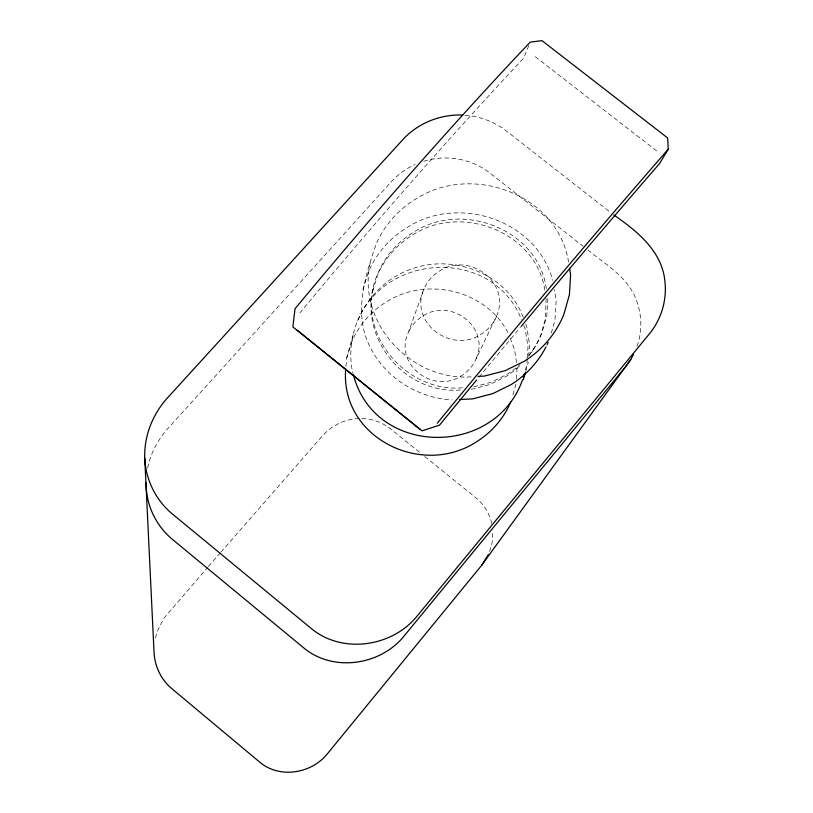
<?xml version="1.0" encoding="UTF-8"?>
<svg xmlns="http://www.w3.org/2000/svg" width="813" height="813" viewBox="0 0 813 813"><rect width="100%" height="100%" fill="white"/><g stroke="black" fill="none" stroke-linecap="round" stroke-linejoin="round"><path stroke-width="0.61" stroke-dasharray="4.07 3.05" d="M547.871 298.503L546.783 316.094L541.915 333.198A99.034 91.808 21.6 0 1 526.763 357.669M527.22 358.818L526.834 364.864L524.913 371.602M527.302 357.608L527.983 347.039L525.3 329.509L523.572 325.017M528.714 356.246L529.487 344.316L526.783 326.714L525.411 323.168M516.326 379.071L517.139 366.683M546.316 288.605C538.308 229.601 462.749 200.587 414.183 231.857A99.166 92.032 23.1 0 0 378.665 271.725C351.409 328.737 400.159 396.216 462.699 389.803M373.269 288.737C361.216 341.948 411.785 394.244 465.016 387.516M568.592 262.203C557.982 194.815 473.024 163.301 417.13 198.169A113.942 105.294 23.1 0 0 376.348 243.646C364.813 276.745 352.994 314.184 370.362 347.568C385.819 378.157 418.075 398.014 452.058 399.935M370.149 263.107C356.663 324.163 413.207 382.953 474.203 376.592M345.942 366.5L346.755 357.771L353.096 334.875M147.681 467.993C150.446 453.461 157.732 440.036 167.458 428.969L391.551 181.492C398.258 174.419 406.185 168.372 415.169 164.511M551.295 333.066L554.974 320.037L556.143 300.566L554.446 289.784M512.891 394.854L516.001 384.021M525.686 371.48L528.338 362.202M155.344 637.981L157.366 631.061L163.972 618.144L207.539 567.535M496.57 316.125C511.336 282.457 468.949 251.471 439.701 270.932A44.054 40.863 22.7 0 0 424.02 288.798L408.167 332.934C393.624 364.763 433.857 394.671 461.56 375.657A41.28 38.577 22.1 0 0 476.194 358.543L496.57 316.125A44.024 40.823 22 0 1 481.042 334.224C451.642 354.234 408.644 322.7 424.02 288.798M476.194 358.543C490.188 326.917 450.493 297.497 422.933 316.023A41.3 38.618 22.7 0 0 408.167 332.934M346.755 357.771L352.08 340.993A96.625 90.782 23.3 0 1 386.917 301.572C427.262 276.227 486.733 290.241 508.42 333.574M372.537 291.288L377.913 274.327A98.81 91.737 23.1 0 1 413.309 234.581C461.703 203.402 537.007 232.315 544.964 291.135M362.872 289.763L368.868 270.922A109.796 101.95 23.1 0 1 408.248 226.837C459.406 194.581 536.753 220.445 552.677 280.272M636.986 346.247C642.544 331.237 641.874 314.265 636.081 299.418C627.606 276.938 605.644 264.53 588.023 250.109M489.619 551.458L492.251 542.291L492.81 530.97M528.775 45.589L523.633 58.211L516.052 66.29A786.517 92.357 -51 0 0 318.178 290.932L299.936 312.853M532.129 351.379L533.44 349.051M357.801 320.413C386.968 251.624 493.267 248.178 521.407 319.418M208.372 566.58L220.018 553.226M220.851 552.281L322.385 435.941C331.653 425.463 345.271 418.766 359.316 418.563M423.654 161.309C445.92 154.185 471.459 158.637 489.914 173.027L583.063 246.217M473.684 386.825L490.544 382.456L507.19 374.265A99.034 91.808 21.6 0 0 519.924 364.61M471.377 389.356L489.375 384.681L505.971 376.51A98.678 91.513 21.6 0 0 520.432 365.24M361.836 418.471C372.181 418.776 382.364 422.364 390.474 428.817L420.849 453.339M464.965 115.294C479.904 116.208 494.406 121.838 506.286 130.893L610.858 212.681M535.279 56.727L658.876 152.631M424.762 456.5L475.707 497.637C483.745 504.202 489.446 513.42 491.804 523.521M523.135 317.243C507.21 273.94 453.583 253.392 411.317 269.062C369.427 283.31 342.862 330.312 352.923 373.482M510.168 338.167L514.558 349.631L516.58 363.035M546.133 298.534L545.432 318.533L540.584 335.576A98.678 91.513 21.6 0 1 529.324 355.291M478.989 377.161A791.679 42.256 -51 0 1 520.34 327.385"/><path stroke-width="1.22" d="M633.449 354.478L630.807 359.437L481.672 565.309L327.832 753.245C312.09 773.539 279.591 779.22 259.54 761.994L171.645 688.499C160.964 679.536 154.612 666.01 154.033 652.128L144.744 458.136C143.982 436.124 152.58 414.356 167.295 398.085L402.974 139.47C418.024 123.058 440.422 114.196 462.597 115.05M146.188 482.759C145.69 504.263 155.74 525.493 172.224 539.222L303.34 647.555C332.984 672.737 381.073 665.38 404.62 635.38L625.532 366.795L630.807 359.437M345.708 369C339.997 437.618 422.028 478.064 477.079 441.439A96.503 90.568 21.6 0 0 510.686 402.039M522.556 379.844C494.843 457.902 374.468 456.926 353.34 374.63M523.226 377.486L524.233 373.96M523.369 379.6L525.361 372.639M488.471 554.436L481.672 565.309M419.833 429.244L292.873 326.928L295.017 308.737L313.31 286.786A793.579 94.674 -51 0 1 513.725 59.623L530.167 42.144L541.986 40.65L667.636 137.966L668.256 149.186L659.475 163.698L652.168 172.112A791.679 42.256 -51 0 0 521.143 326.43M437.282 423.197L455.575 400.911A798.874 43.323 -51 0 1 652.422 167.417L668.256 149.186M459.355 399.559L472.739 398.868L492.759 393.644L511.214 384.539A109.633 101.676 21.6 0 0 545.99 346.897M477.983 376.399L484.304 376.084L505.056 370.718L524.172 361.318A113.769 105.009 21.5 0 0 563.897 314.275L569.415 294.702L570.584 274.581L569.588 268.392M613.845 215.018C636.935 230.933 662.178 251.197 664.902 281.349C667.087 300.027 661.325 319.285 649.424 333.828L417.628 615.411C392.76 647.036 342.039 654.607 310.779 628.103L172.315 513.928C155.791 500.249 145.629 479.558 144.744 458.136M297.212 330.22L422.069 430.839L439.498 425.148L457.749 402.913A791.679 42.256 -51 0 1 476.631 380.017M548.155 342.405A109.633 101.676 21.6 0 1 547.098 344.661"/></g></svg>
